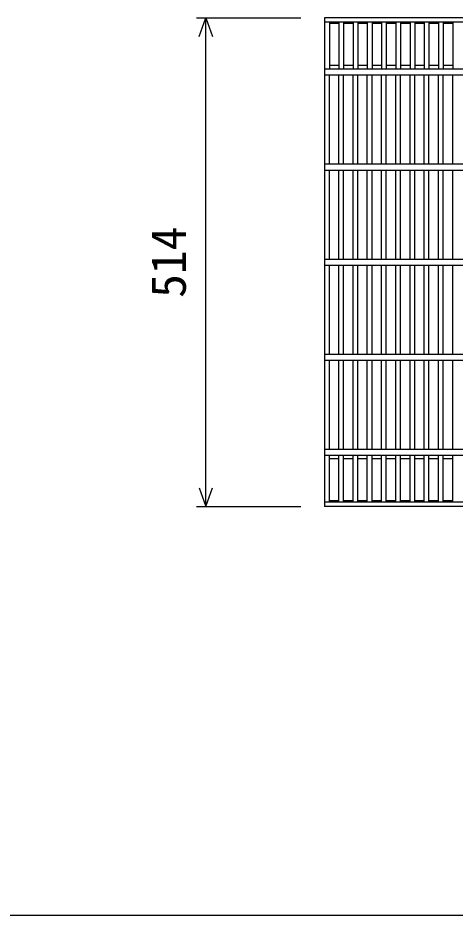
# Model space of a CAD drawing. Units: millimetres, scale not verified. Extents: x 15 to 25215, y 0 to 17820.
# Drawn here: x 12767 to 13227, y 2087 to 3031 of the extents above; entities that cross this region are included whole.
import ezdxf
from ezdxf.enums import TextEntityAlignment as Align

# ---------------------------------------------------------------- set-up
doc = ezdxf.new("R2010")
doc.units = ezdxf.units.MM
doc.header["$LTSCALE"] = 30
doc.layers.add('DIM', color=7, linetype='Continuous', lineweight=25)
doc.layers.add('HATCH', color=6, linetype='Continuous', lineweight=25)
doc.styles.add('ＭＳ ゴシック', font='')
doc.styles.get('ＭＳ ゴシック').set_extended_font_data('MS Gothic')

msp = doc.modelspace()

# ---------------------------------------------------------------- linework, layer by layer
at = {"layer": 'DIM'}
for p, q in [((12954.42, 3030.53), (13064.42, 3030.53)), ((12957.33, 3011.07), (12964.42, 3030.53)), ((12964.42, 2516.53), (12964.42, 3030.53)), ((12964.42, 3030.53), (12971.5, 3011.07)), ((12957.33, 2535.99), (12964.42, 2516.53)), ((12964.42, 2516.53), (12971.5, 2535.99)), ((12954.42, 2516.53), (13064.42, 2516.53)), ((7983.48, 2086.57), (14483.48, 2086.57))]:
    msp.add_line(p, q, dxfattribs=at)
at = {"layer": 'HATCH'}
for p, q in [((13089.42, 3030.53), (13089.42, 2516.53)), ((13603.42, 3030.53), (13089.42, 3030.53)), ((13603.42, 3026.03), (13089.42, 3026.03)), ((13094.42, 3026.03), (13094.42, 2976.53)), ((13104.39, 3024.53), (13094.42, 3024.53)), ((13104.39, 3026.03), (13104.39, 2976.53)), ((13109.39, 3026.03), (13109.39, 2976.53)), ((13119.36, 3024.53), (13109.39, 3024.53)), ((13119.36, 3026.03), (13119.36, 2976.53)), ((13124.36, 3026.03), (13124.36, 2976.53)), ((13134.33, 3024.53), (13124.36, 3024.53)), ((13134.33, 3026.03), (13134.33, 2976.53)), ((13139.33, 3026.03), (13139.33, 2976.53)), ((13149.3, 3024.53), (13139.33, 3024.53)), ((13149.3, 3026.03), (13149.3, 2976.53)), ((13154.3, 3026.03), (13154.3, 2976.53)), ((13164.27, 3024.53), (13154.3, 3024.53)), ((13164.27, 3026.03), (13164.27, 2976.53)), ((13169.27, 3026.03), (13169.27, 2976.53)), ((13179.24, 3024.53), (13169.27, 3024.53)), ((13179.24, 3026.03), (13179.24, 2976.53)), ((13184.24, 3026.03), (13184.24, 2976.53)), ((13194.21, 3024.53), (13184.24, 3024.53)), ((13194.21, 3026.03), (13194.21, 2976.53)), ((13199.21, 3026.03), (13199.21, 2976.53)), ((13209.18, 3024.53), (13199.21, 3024.53)), ((13209.18, 3026.03), (13209.18, 2976.53)), ((13214.18, 3026.03), (13214.18, 2976.53)), ((13224.15, 3024.53), (13214.18, 3024.53)), ((13224.15, 3026.03), (13224.15, 2976.53)), ((13603.42, 2976.53), (13089.42, 2976.53)), ((13104.39, 2980.53), (13094.42, 2980.53)), ((13119.36, 2980.53), (13109.39, 2980.53)), ((13134.33, 2980.53), (13124.36, 2980.53)), ((13149.3, 2980.53), (13139.33, 2980.53)), ((13164.27, 2980.53), (13154.3, 2980.53)), ((13179.24, 2980.53), (13169.27, 2980.53)), ((13194.21, 2980.53), (13184.24, 2980.53)), ((13209.18, 2980.53), (13199.21, 2980.53)), ((13224.15, 2980.53), (13214.18, 2980.53)), ((13089.42, 2970.53), (13603.42, 2970.53)), ((13094.42, 2876.53), (13094.42, 2970.53)), ((13104.39, 2876.53), (13104.39, 2970.53)), ((13109.39, 2876.53), (13109.39, 2970.53)), ((13119.36, 2876.53), (13119.36, 2970.53)), ((13124.36, 2876.53), (13124.36, 2970.53)), ((13134.33, 2876.53), (13134.33, 2970.53)), ((13139.33, 2876.53), (13139.33, 2970.53)), ((13149.3, 2876.53), (13149.3, 2970.53)), ((13154.3, 2876.53), (13154.3, 2970.53)), ((13164.27, 2876.53), (13164.27, 2970.53)), ((13169.27, 2876.53), (13169.27, 2970.53)), ((13179.24, 2876.53), (13179.24, 2970.53)), ((13184.24, 2876.53), (13184.24, 2970.53)), ((13194.21, 2876.53), (13194.21, 2970.53)), ((13199.21, 2876.53), (13199.21, 2970.53)), ((13209.18, 2876.53), (13209.18, 2970.53)), ((13214.18, 2876.53), (13214.18, 2970.53)), ((13224.15, 2876.53), (13224.15, 2970.53)), ((13603.42, 2876.53), (13089.42, 2876.53)), ((13089.42, 2870.53), (13603.42, 2870.53)), ((13094.42, 2776.53), (13094.42, 2870.53)), ((13104.39, 2776.53), (13104.39, 2870.53)), ((13109.39, 2776.53), (13109.39, 2870.53)), ((13119.36, 2776.53), (13119.36, 2870.53)), ((13124.36, 2776.53), (13124.36, 2870.53)), ((13134.33, 2776.53), (13134.33, 2870.53)), ((13139.33, 2776.53), (13139.33, 2870.53)), ((13149.3, 2776.53), (13149.3, 2870.53)), ((13154.3, 2776.53), (13154.3, 2870.53)), ((13164.27, 2776.53), (13164.27, 2870.53)), ((13169.27, 2776.53), (13169.27, 2870.53)), ((13179.24, 2776.53), (13179.24, 2870.53)), ((13184.24, 2776.53), (13184.24, 2870.53)), ((13194.21, 2776.53), (13194.21, 2870.53)), ((13199.21, 2776.53), (13199.21, 2870.53)), ((13209.18, 2776.53), (13209.18, 2870.53)), ((13214.18, 2776.53), (13214.18, 2870.53)), ((13224.15, 2776.53), (13224.15, 2870.53)), ((13603.42, 2776.53), (13089.42, 2776.53)), ((13089.42, 2770.53), (13603.42, 2770.53)), ((13094.42, 2676.53), (13094.42, 2770.53)), ((13104.39, 2676.53), (13104.39, 2770.53)), ((13109.39, 2676.53), (13109.39, 2770.53)), ((13119.36, 2676.53), (13119.36, 2770.53)), ((13124.36, 2676.53), (13124.36, 2770.53)), ((13134.33, 2676.53), (13134.33, 2770.53)), ((13139.33, 2676.53), (13139.33, 2770.53)), ((13149.3, 2676.53), (13149.3, 2770.53)), ((13154.3, 2676.53), (13154.3, 2770.53)), ((13164.27, 2676.53), (13164.27, 2770.53)), ((13169.27, 2676.53), (13169.27, 2770.53)), ((13179.24, 2676.53), (13179.24, 2770.53)), ((13184.24, 2676.53), (13184.24, 2770.53)), ((13194.21, 2676.53), (13194.21, 2770.53)), ((13199.21, 2676.53), (13199.21, 2770.53)), ((13209.18, 2676.53), (13209.18, 2770.53)), ((13214.18, 2676.53), (13214.18, 2770.53)), ((13224.15, 2676.53), (13224.15, 2770.53)), ((13603.42, 2676.53), (13089.42, 2676.53)), ((13089.42, 2670.53), (13603.42, 2670.53)), ((13094.42, 2576.53), (13094.42, 2670.53)), ((13104.39, 2576.53), (13104.39, 2670.53)), ((13109.39, 2576.53), (13109.39, 2670.53)), ((13119.36, 2576.53), (13119.36, 2670.53)), ((13124.36, 2576.53), (13124.36, 2670.53)), ((13134.33, 2576.53), (13134.33, 2670.53)), ((13139.33, 2576.53), (13139.33, 2670.53)), ((13149.3, 2576.53), (13149.3, 2670.53)), ((13154.3, 2576.53), (13154.3, 2670.53)), ((13164.27, 2576.53), (13164.27, 2670.53)), ((13169.27, 2576.53), (13169.27, 2670.53)), ((13179.24, 2576.53), (13179.24, 2670.53)), ((13184.24, 2576.53), (13184.24, 2670.53)), ((13194.21, 2576.53), (13194.21, 2670.53)), ((13199.21, 2576.53), (13199.21, 2670.53)), ((13209.18, 2576.53), (13209.18, 2670.53)), ((13214.18, 2576.53), (13214.18, 2670.53)), ((13224.15, 2576.53), (13224.15, 2670.53)), ((13603.42, 2576.53), (13089.42, 2576.53)), ((13089.42, 2570.53), (13603.42, 2570.53)), ((13094.42, 2521.03), (13094.42, 2570.53)), ((13104.39, 2521.03), (13104.39, 2570.53)), ((13109.39, 2521.03), (13109.39, 2570.53)), ((13119.36, 2521.03), (13119.36, 2570.53)), ((13124.36, 2521.03), (13124.36, 2570.53)), ((13134.33, 2521.03), (13134.33, 2570.53)), ((13139.33, 2521.03), (13139.33, 2570.53)), ((13149.3, 2521.03), (13149.3, 2570.53)), ((13154.3, 2521.03), (13154.3, 2570.53)), ((13164.27, 2521.03), (13164.27, 2570.53)), ((13169.27, 2521.03), (13169.27, 2570.53)), ((13179.24, 2521.03), (13179.24, 2570.53)), ((13184.24, 2521.03), (13184.24, 2570.53)), ((13194.21, 2521.03), (13194.21, 2570.53)), ((13199.21, 2521.03), (13199.21, 2570.53)), ((13209.18, 2521.03), (13209.18, 2570.53)), ((13214.18, 2521.03), (13214.18, 2570.53)), ((13224.15, 2521.03), (13224.15, 2570.53)), ((13104.39, 2566.53), (13094.42, 2566.53)), ((13119.36, 2566.53), (13109.39, 2566.53)), ((13134.33, 2566.53), (13124.36, 2566.53)), ((13149.3, 2566.53), (13139.33, 2566.53)), ((13164.27, 2566.53), (13154.3, 2566.53)), ((13179.24, 2566.53), (13169.27, 2566.53)), ((13194.21, 2566.53), (13184.24, 2566.53)), ((13209.18, 2566.53), (13199.21, 2566.53)), ((13224.15, 2566.53), (13214.18, 2566.53)), ((13603.42, 2521.03), (13089.42, 2521.03)), ((13104.39, 2522.53), (13094.42, 2522.53)), ((13119.36, 2522.53), (13109.39, 2522.53)), ((13134.33, 2522.53), (13124.36, 2522.53)), ((13149.3, 2522.53), (13139.33, 2522.53)), ((13164.27, 2522.53), (13154.3, 2522.53)), ((13179.24, 2522.53), (13169.27, 2522.53)), ((13194.21, 2522.53), (13184.24, 2522.53)), ((13209.18, 2522.53), (13199.21, 2522.53)), ((13224.15, 2522.53), (13214.18, 2522.53)), ((13603.42, 2516.53), (13089.42, 2516.53))]:
    msp.add_line(p, q, dxfattribs=at)

# ---------------------------------------------------------------- texts
at = {"layer": 'DIM', "style": 'ＭＳ ゴシック'}
msp.add_text('514', height=36.66, rotation=90, dxfattribs=at).set_placement((12954.42, 2736.03), align=Align.BOTTOM_LEFT)

doc.saveas('drawing.dxf')
